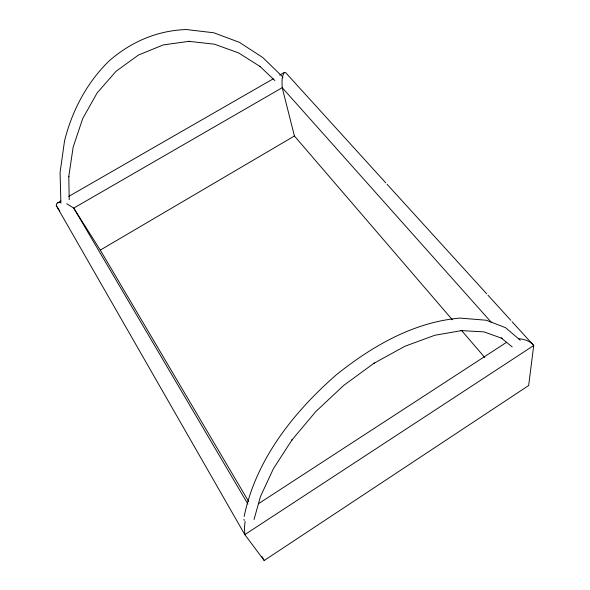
<?xml version="1.0" encoding="UTF-8"?>
<svg xmlns="http://www.w3.org/2000/svg" width="590" height="590" viewBox="0 0 590 590"><rect width="100%" height="100%" fill="white"/><g stroke="black" fill="none" stroke-linecap="round" stroke-linejoin="round"><path stroke-width="0.89" d="M518.617 338.667C524.141 339.191 530.285 340.836 533.729 345.519L528.655 385.528L264.195 560.5L244.821 534.643L56.271 205.608L56.758 203.535L60.792 200.983M245.108 521.516L244.467 527.327L244.821 534.643L533.729 345.519L512.068 321.697M244.172 516.479C255.787 459.558 293.731 412.004 336.595 374.569C372.231 346.116 413.73 322.015 460.03 318.084L486.241 320.237L505.512 327.656L520.277 340.275M254.025 519.532L260.478 496.507L273.384 468.733L292.006 439.904L291.711 440.243L315.775 411.591L343.601 385.506L374.244 363.064L373.927 363.293L404.917 346.271L434.756 335.275L461.837 330.562M385.801 182.885L285.604 72.585L284.446 72.371C281.297 76.641 282.079 82.652 282.219 87.689L294.417 136.002L452.375 319.795M258.383 503.786L506.655 342.252M66.751 203.712L73.735 208.108L100.285 250.101L294.417 136.002M68.779 196.396L273.266 78.802M279.653 75.129L284.446 72.371M57.599 202.827L60.298 202.208M460.856 330.584L483.903 331.868L502.319 338.446L501.271 338.048L512.231 346.935M274.888 80.572L259.851 66.294L260.374 66.677L238.603 52.916L214.458 44.191L188.889 41.344L189.265 41.315L163.349 44.892L138.503 55.003L116.038 71.302L97.129 92.94L82.659 118.693L73.153 147.124L68.75 176.727L68.809 176.277L69.207 199.627M282.197 76.383L262.786 57.547L239.348 42.318L213.838 32.789L186.381 29.537C157.228 30.503 131.186 41.772 109.261 60.792C86.855 82.578 72.076 110.691 64.531 140.87L60.084 172.531L60.888 203.189M387.04 184.25L486.691 293.805M487.93 295.162L510.829 320.341M491.662 322.693L282.219 87.689L73.735 208.108L247.874 504.037M461.38 330.282L484.803 357.533M56.271 205.608L59.774 210.94M100.285 250.101L248.7 501.589M261.894 556.51L264.195 560.5M243.891 519.34L244.356 520.417M282.61 77.047L282.876 77.932"/></g></svg>
